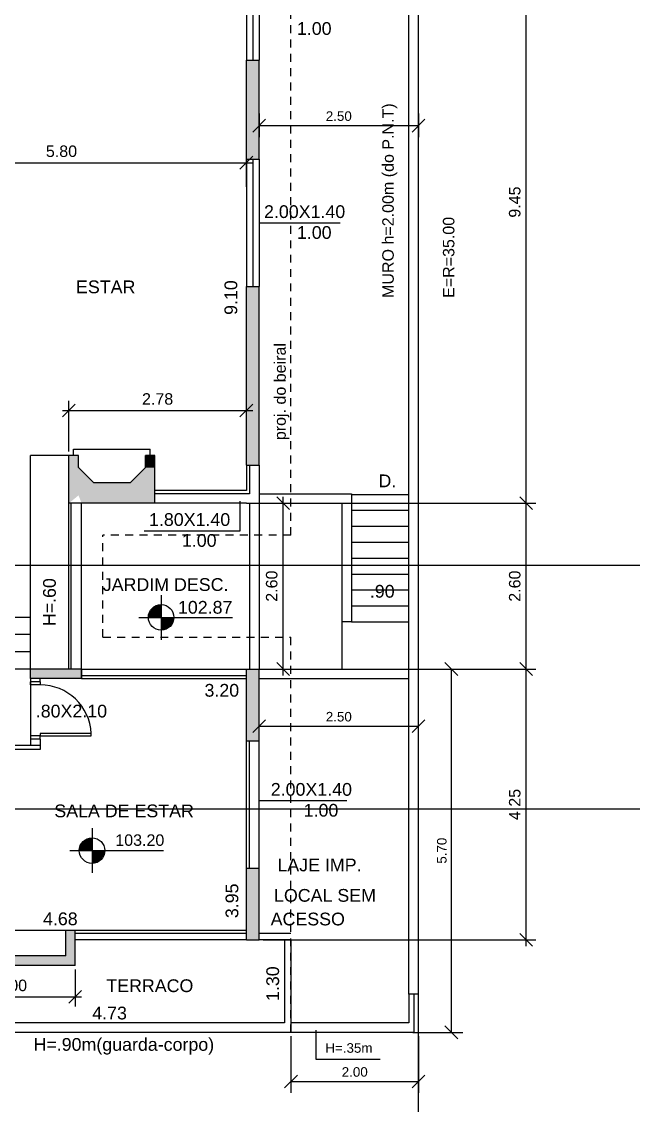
# Model space of a CAD drawing. Extents: x -23 to 90, y 6 to 84.
# Drawn here: x 15.68 to 25.28, y 50.47 to 67.47 of the extents above; entities that cross this region are included whole.
import ezdxf
from ezdxf.enums import TextEntityAlignment as Align

# ---------------------------------------------------------------- set-up
doc = ezdxf.new("R2010")
doc.units = 0
doc.header["$MEASUREMENT"] = 0
doc.linetypes.add('HIDDEN2', pattern=[0.1875, 0.125, -0.0625])
doc.layers.get('0').update_dxf_attribs({"linetype": 'CONTINUOUS'})
doc.layers.get('DEFPOINTS').update_dxf_attribs({"linetype": 'CONTINUOUS'})
for name, color, linetype in [('ALV', 6, 'CONTINUOUS'), ('CAIXILHO', 3, 'CONTINUOUS'), ('COTA', 7, 'CONTINUOUS'), ('COTAPR', 2, 'CONTINUOUS'), ('PEITORIL', 2, 'CONTINUOUS'), ('PISO', 11, 'CONTINUOUS'), ('PORTA', 2, 'CONTINUOUS'), ('PROJ', 21, 'HIDDEN2'), ('SIMBOLOG', 7, 'CONTINUOUS'), ('SOLID', 253, 'CONTINUOUS'), ('TEXTO', 7, 'CONTINUOUS'), ('VISTA2', 2, 'CONTINUOUS'), ('VISTA3', 3, 'CONTINUOUS')]:
    doc.layers.add(name, color=color, linetype=linetype)
doc.styles.add('ROMANS', font='romans', dxfattribs={"height": 0.2})
doc.styles.get("Standard").update_dxf_attribs({"font": 'swissl.ttf'})
doc.dimstyles.get("Standard").update_dxf_attribs({"dimtxt": 0.15, "dimasz": 0, "dimexe": 0.18, "dimexo": 0.06, "dimgap": 0.09, "dimtad": 1, "dimzin": 0, "dimdsep": 46, "dimtxsty": 'ROMANS', "dimtsz": 0.1, "dimcen": 0.09, "dimadec": 0, "dimazin": 0, "dimtfac": 1, "dimtix": 1, "dimtofl": 0, "dimtmove": 2, "dimatfit": 3, "dimfxl": 1, "dimtolj": 1, "dimtzin": 0, "dimarcsym": 0})

# ---------------------------------------------------------------- blocks, each defined once
blk = doc.blocks.new('*D37')
at = {"color": 0, "linetype": 'ByBlock'}
for p, q in [((22.092, 66.031), (22.092, 65.662)), ((24.592, 66.031), (24.592, 65.662)), ((21.992, 65.742), (22.192, 65.942)), ((22.092, 65.842), (24.592, 65.842)), ((24.492, 65.742), (24.692, 65.942))]:
    blk.add_line(p, q, dxfattribs=at)
at = {"layer": 'DEFPOINTS', "color": 0, "linetype": 'ByBlock'}
for p in [(22.092, 66.091), (24.592, 66.091), (24.592, 65.842)]:
    blk.add_point(p, dxfattribs=at)
at = {"color": 0, "linetype": 'ByBlock'}
blk.add_text('2.50', height=0.15, dxfattribs=at).set_placement((23.342, 65.992), align=Align.MIDDLE_CENTER)
blk = doc.blocks.new('*D22')
at = {"color": 0, "linetype": 'ByBlock'}
for p, q in [((15.992, 65.161), (16.192, 65.361)), ((16.092, 64.881), (16.092, 65.411)), ((21.792, 65.161), (21.992, 65.361)), ((21.892, 64.881), (21.892, 65.411)), ((15.992, 65.261), (21.992, 65.261))]:
    blk.add_line(p, q, dxfattribs=at)
at = {"layer": 'DEFPOINTS', "color": 0, "linetype": 'ByBlock'}
for p in [(21.892, 65.261), (16.092, 64.818), (21.892, 64.818)]:
    blk.add_point(p, dxfattribs=at)
at = {"color": 0, "linetype": 'ByBlock'}
blk.add_text('5.80', height=0.18, dxfattribs=at).set_placement((18.992, 65.441), align=Align.MIDDLE_CENTER)
blk = doc.blocks.new('*D18')
at = {"color": 0, "linetype": 'ByBlock'}
for p, q in [((17.208, 52.606), (17.208, 52.025)), ((19.208, 52.606), (19.208, 52.025)), ((17.108, 52.075), (17.308, 52.275)), ((19.108, 52.075), (19.308, 52.275)), ((17.108, 52.175), (19.308, 52.175))]:
    blk.add_line(p, q, dxfattribs=at)
at = {"layer": 'DEFPOINTS', "color": 0, "linetype": 'ByBlock'}
for p in [(17.208, 52.668), (19.208, 52.668), (19.208, 52.175)]:
    blk.add_point(p, dxfattribs=at)
at = {"color": 0, "linetype": 'ByBlock'}
blk.add_text('2.00', height=0.18, dxfattribs=at).set_placement((18.208, 52.355), align=Align.MIDDLE_CENTER)
blk = doc.blocks.new('*D14')
at = {"color": 0, "linetype": 'ByBlock'}
for p, q in [((22.569, 59.818), (22.369, 60.018)), ((22.469, 57.218), (22.469, 60.018)), ((22.155, 59.918), (22.619, 59.918)), ((22.155, 57.318), (22.619, 57.318)), ((22.569, 57.218), (22.369, 57.418))]:
    blk.add_line(p, q, dxfattribs=at)
at = {"layer": 'DEFPOINTS', "color": 0, "linetype": 'ByBlock'}
for p in [(22.092, 59.918), (22.469, 59.918), (22.092, 57.318)]:
    blk.add_point(p, dxfattribs=at)
at = {"color": 0, "linetype": 'ByBlock'}
blk.add_text('2.60', height=0.18, rotation=90, dxfattribs=at).set_placement((22.289, 58.618), align=Align.MIDDLE_CENTER)
blk = doc.blocks.new('*D21')
at = {"color": 0, "linetype": 'ByBlock'}
for p, q in [((19.008, 61.275), (19.208, 61.475)), ((19.008, 61.375), (21.992, 61.375)), ((19.108, 60.731), (19.108, 61.525)), ((21.792, 61.275), (21.992, 61.475)), ((21.892, 60.731), (21.892, 61.525))]:
    blk.add_line(p, q, dxfattribs=at)
at = {"layer": 'DEFPOINTS', "color": 0, "linetype": 'ByBlock'}
for p in [(21.892, 61.375), (19.108, 60.668), (21.892, 60.668)]:
    blk.add_point(p, dxfattribs=at)
at = {"color": 0, "linetype": 'ByBlock'}
blk.add_text('2.78', height=0.18, dxfattribs=at).set_placement((20.5, 61.555), align=Align.MIDDLE_CENTER)
blk = doc.blocks.new('*D13')
at = {"color": 0, "linetype": 'ByBlock'}
for p, q in [((22.155, 57.318), (26.431, 57.318)), ((26.381, 57.218), (26.181, 57.418)), ((26.281, 52.968), (26.281, 57.418)), ((22.155, 53.068), (26.431, 53.068)), ((26.381, 52.968), (26.181, 53.168))]:
    blk.add_line(p, q, dxfattribs=at)
at = {"layer": 'DEFPOINTS', "color": 0, "linetype": 'ByBlock'}
for p in [(22.092, 57.318), (26.281, 57.318), (22.092, 53.068)]:
    blk.add_point(p, dxfattribs=at)
at = {"color": 0, "linetype": 'ByBlock'}
blk.add_text('4.25', height=0.18, rotation=90, dxfattribs=at).set_placement((26.101, 55.193), align=Align.MIDDLE_CENTER)
blk = doc.blocks.new('*D12')
at = {"color": 0, "linetype": 'ByBlock'}
for p, q in [((26.381, 59.818), (26.181, 60.018)), ((26.281, 57.218), (26.281, 60.018)), ((22.155, 59.918), (26.431, 59.918)), ((22.155, 57.318), (26.431, 57.318)), ((26.381, 57.218), (26.181, 57.418))]:
    blk.add_line(p, q, dxfattribs=at)
at = {"layer": 'DEFPOINTS', "color": 0, "linetype": 'ByBlock'}
for p in [(22.092, 59.918), (26.281, 59.918), (22.092, 57.318)]:
    blk.add_point(p, dxfattribs=at)
at = {"color": 0, "linetype": 'ByBlock'}
blk.add_text('2.60', height=0.18, rotation=90, dxfattribs=at).set_placement((26.101, 58.618), align=Align.MIDDLE_CENTER)
blk = doc.blocks.new('*D11')
at = {"color": 0, "linetype": 'ByBlock'}
for p, q in [((22.155, 69.368), (26.431, 69.368)), ((26.381, 69.268), (26.181, 69.468)), ((26.281, 59.818), (26.281, 69.468)), ((26.381, 59.818), (26.181, 60.018)), ((22.155, 59.918), (26.431, 59.918))]:
    blk.add_line(p, q, dxfattribs=at)
at = {"layer": 'DEFPOINTS', "color": 0, "linetype": 'ByBlock'}
for p in [(22.092, 69.368), (26.281, 69.368), (22.092, 59.918)]:
    blk.add_point(p, dxfattribs=at)
at = {"color": 0, "linetype": 'ByBlock'}
blk.add_text('9.45', height=0.18, rotation=90, dxfattribs=at).set_placement((26.101, 64.643), align=Align.MIDDLE_CENTER)
blk = doc.blocks.new('NIVEL')
at = {"layer": 'SIMBOLOG'}
for points in [[(0, 0.0035), (0, -0.0035)], [(-0.0035, 0), (0.0035, 0)]]:
    blk.add_lwpolyline(points, dxfattribs=at)
at = {"layer": 'SIMBOLOG', "const_width": 0.002}
for points in [[(0, 0.001, 0.414214), (-0.001, 0, 1)], [(0, -0.001, 0.414214), (0.001, 0, 1)]]:
    blk.add_lwpolyline(points, format="xyb", dxfattribs=at)
at = {"layer": 'SIMBOLOG'}
blk.add_circle((0, 0), 0.002, dxfattribs=at)
blk = doc.blocks.new('*D100')
at = {"color": 0, "linetype": 'ByBlock'}
for p, q in [((24.502, 57.318), (25.287, 57.318)), ((25.207, 57.218), (25.007, 57.418)), ((25.107, 57.318), (25.107, 51.618)), ((25.207, 51.518), (25.007, 51.718)), ((24.502, 51.618), (25.287, 51.618))]:
    blk.add_line(p, q, dxfattribs=at)
at = {"layer": 'DEFPOINTS', "color": 0, "linetype": 'ByBlock'}
for p in [(24.442, 57.318), (24.442, 51.618), (25.107, 51.618)]:
    blk.add_point(p, dxfattribs=at)
at = {"color": 0, "linetype": 'ByBlock'}
blk.add_text('5.70', height=0.15, rotation=90, dxfattribs=at).set_placement((24.957, 54.468), align=Align.MIDDLE_CENTER)
blk = doc.blocks.new('PM80')
at = {"layer": 'PORTA'}
for points in [[(0.4, 0.075), (0.4, 0.875), (0.362, 0.875), (0.362, 0.075), (0.4, 0.075)], [(-0.45, 0.075), (-0.4, 0.075), (-0.4, -0.075), (-0.45, -0.075)], [(0.45, 0.075), (0.4, 0.075), (0.4, -0.075), (0.45, -0.075)]]:
    blk.add_lwpolyline(points, dxfattribs=at)
blk.add_arc((0.395, 0.08), 0.795, 92.362, 180.3876, dxfattribs=at)
blk = doc.blocks.new('*D142')
at = {"color": 0, "linetype": 'ByBlock'}
for p, q in [((21.992, 56.32), (22.192, 56.52)), ((22.092, 56.253), (22.092, 56.6)), ((24.492, 56.32), (24.692, 56.52)), ((24.592, 56.253), (24.592, 56.6)), ((22.092, 56.42), (24.592, 56.42))]:
    blk.add_line(p, q, dxfattribs=at)
at = {"layer": 'DEFPOINTS', "color": 0, "linetype": 'ByBlock'}
for p in [(24.592, 56.42), (22.092, 56.193), (24.592, 56.193)]:
    blk.add_point(p, dxfattribs=at)
at = {"color": 0, "linetype": 'ByBlock'}
blk.add_text('2.50', height=0.15, dxfattribs=at).set_placement((23.342, 56.57), align=Align.MIDDLE_CENTER)
blk = doc.blocks.new('*D143')
at = {"color": 0, "linetype": 'ByBlock'}
for p, q in [((22.592, 51.558), (22.592, 50.667)), ((24.592, 51.558), (24.592, 50.667)), ((22.492, 50.747), (22.692, 50.947)), ((22.592, 50.847), (24.592, 50.847)), ((24.492, 50.747), (24.692, 50.947))]:
    blk.add_line(p, q, dxfattribs=at)
at = {"layer": 'DEFPOINTS', "color": 0, "linetype": 'ByBlock'}
for p in [(22.592, 51.618), (24.592, 51.618), (24.592, 50.847)]:
    blk.add_point(p, dxfattribs=at)
at = {"color": 0, "linetype": 'ByBlock'}
blk.add_text('2.00', height=0.15, dxfattribs=at).set_placement((23.592, 50.997), align=Align.MIDDLE_CENTER)

msp = doc.modelspace()

# ---------------------------------------------------------------- linework, layer by layer
for p, q in [((21.909, 44.818), (21.909, 79.821)), ((21.759, 52.218), (21.759, 79.67)), ((15.825, 57.168), (15.825, 60.668)), ((16.425, 60.668), (15.825, 60.668)), ((4.796, 58.949), (22.323, 58.949)), ((22.323, 58.949), (31.793, 58.949)), ((18.222, 58.128), (18.994, 58.128)), ((19.409, 57.318), (21.759, 57.318)), ((15.825, 57.168), (15.825, 56.118)), ((19.409, 57.168), (21.759, 57.168)), ((15.975, 56.218), (15.975, 56.058)), ((83.143, 55.118), (7.119, 55.118)), ((17.139, 54.469), (17.911, 54.469)), ((16.375, 53.218), (15.025, 53.218)), ((19.209, 53.218), (16.525, 53.218)), ((19.209, 53.168), (16.525, 53.168)), ((19.209, 53.068), (16.525, 53.068)), ((19.909, 53.168), (19.413, 53.168)), ((19.909, 53.068), (19.413, 53.068)), ((19.809, 53.068), (19.809, 51.768)), ((19.909, 53.068), (19.909, 51.618)), ((21.909, 52.218), (21.759, 52.218)), ((21.759, 52.218), (21.759, 51.768)), ((21.834, 52.218), (21.834, 51.618)), ((19.809, 51.768), (14.525, 51.768)), ((19.809, 51.768), (19.409, 51.768)), ((21.759, 51.768), (19.909, 51.768)), ((21.834, 51.618), (14.525, 51.618))]:
    msp.add_line(p, q)
at = {"layer": 'ALV'}
for p, q in [((19.209, 65.318), (19.209, 66.868)), ((19.209, 66.868), (19.409, 66.868)), ((19.409, 65.318), (19.409, 66.868)), ((19.209, 65.318), (19.409, 65.318)), ((19.209, 63.318), (19.409, 63.318)), ((19.209, 60.518), (19.209, 63.318)), ((19.409, 60.518), (19.409, 63.318)), ((16.425, 59.918), (16.425, 60.668)), ((16.575, 60.668), (16.425, 60.668)), ((16.575, 60.479), (16.575, 60.668)), ((17.775, 60.668), (17.625, 60.668)), ((17.625, 60.479), (17.625, 60.668)), ((17.775, 59.918), (17.775, 60.668)), ((16.816, 60.238), (16.575, 60.479)), ((17.384, 60.238), (17.625, 60.479)), ((19.209, 60.518), (19.409, 60.518)), ((17.384, 60.238), (16.816, 60.238)), ((17.775, 59.918), (16.425, 59.918)), ((16.625, 57.318), (16.425, 57.318)), ((16.625, 57.318), (16.625, 57.168)), ((19.209, 57.318), (19.409, 57.318)), ((19.209, 56.193), (19.209, 57.318)), ((19.409, 56.193), (19.409, 57.318)), ((16.625, 57.168), (15.825, 57.168)), ((19.209, 56.193), (19.409, 56.193)), ((19.209, 53.068), (19.209, 54.193)), ((19.209, 54.193), (19.409, 54.193)), ((19.409, 53.068), (19.409, 54.193)), ((16.375, 52.818), (16.375, 53.218)), ((16.525, 53.218), (16.375, 53.218)), ((16.525, 52.668), (16.525, 53.218)), ((19.209, 53.068), (19.409, 53.068)), ((16.375, 52.818), (14.525, 52.818)), ((16.525, 52.668), (14.525, 52.668))]:
    msp.add_line(p, q, dxfattribs=at)
at = {"layer": 'ALV', "color": 2}
msp.add_line((15.975, 56.118), (15.025, 56.118), dxfattribs=at)
at = {"layer": 'CAIXILHO'}
for p, q in [((19.309, 68.868), (19.309, 66.868)), ((19.309, 65.318), (19.309, 63.318)), ((19.259, 60.518), (19.259, 60.068)), ((19.259, 60.068), (17.775, 60.068)), ((16.46, 57.318), (16.46, 59.918)), ((16.625, 57.218), (19.209, 57.218))]:
    msp.add_line(p, q, dxfattribs=at)
at = {"layer": 'COTAPR'}
for p, q in [((19.409, 64.318), (20.68, 64.318)), ((16.5, 60.668), (16.5, 60.768)), ((16.5, 60.768), (17.7, 60.768)), ((17.7, 60.668), (17.7, 60.768)), ((19.114, 59.488), (19.114, 59.95)), ((17.605, 59.488), (19.114, 59.488)), ((19.209, 54.193), (19.209, 56.193)), ((19.409, 54.193), (19.409, 56.193)), ((19.409, 55.255), (20.786, 55.255))]:
    msp.add_line(p, q, dxfattribs=at)
at = {"layer": 'PEITORIL'}
for p, q in [((19.209, 68.868), (19.209, 66.868)), ((19.409, 68.868), (19.409, 66.868)), ((19.209, 65.318), (19.209, 63.318)), ((19.409, 65.318), (19.409, 63.318)), ((19.209, 60.518), (19.209, 60.118)), ((19.409, 60.518), (19.409, 59.918)), ((19.209, 60.118), (17.775, 60.118)), ((19.409, 60.068), (20.859, 60.068)), ((20.859, 60.068), (20.859, 58.058)), ((16.425, 57.318), (16.425, 59.918)), ((16.625, 57.168), (16.625, 59.918)), ((19.209, 59.918), (17.775, 59.918)), ((19.209, 59.918), (19.409, 59.918)), ((19.259, 59.918), (19.259, 57.318)), ((19.409, 59.918), (20.709, 59.918)), ((19.409, 59.918), (19.409, 57.318)), ((20.709, 59.918), (20.709, 58.058)), ((20.859, 58.058), (20.709, 58.058)), ((16.625, 57.318), (19.209, 57.318)), ((16.625, 57.168), (19.209, 57.168))]:
    msp.add_line(p, q, dxfattribs=at)
at = {"layer": 'PISO'}
for p, q in [((20.859, 60.058), (21.759, 60.058)), ((20.859, 59.808), (21.759, 59.808)), ((20.859, 59.558), (21.759, 59.558)), ((20.859, 59.308), (21.759, 59.308)), ((20.859, 59.058), (21.759, 59.058)), ((20.859, 58.808), (21.759, 58.808)), ((20.859, 58.558), (21.759, 58.558)), ((20.859, 58.308), (21.759, 58.308)), ((15.825, 58.128), (11.725, 58.128)), ((20.709, 58.058), (20.709, 57.318)), ((20.859, 58.058), (21.759, 58.058)), ((15.825, 57.858), (13.375, 57.858)), ((15.825, 57.588), (13.375, 57.588)), ((16.425, 57.318), (13.375, 57.318))]:
    msp.add_line(p, q, dxfattribs=at)
at = {"layer": 'PROJ'}
for p, q in [((19.909, 59.418), (19.909, 72.468)), ((16.96, 57.818), (16.96, 59.418)), ((19.909, 59.418), (16.96, 59.418)), ((16.96, 57.818), (19.909, 57.818)), ((19.909, 51.618), (19.909, 57.818))]:
    msp.add_line(p, q, dxfattribs=at)
at = {"layer": 'SOLID'}
for points in [[(19.409, 66.868), (19.409, 65.318), (19.209, 66.868), (19.209, 65.318)], [(19.209, 63.318), (19.409, 63.318), (19.209, 60.518), (19.409, 60.518)], [(16.425, 60.668), (16.575, 60.668), (16.425, 59.918), (16.625, 59.918)], [(17.775, 60.479), (17.625, 60.479), (17.775, 60.668), (17.625, 60.668)], [(16.425, 59.918), (16.625, 59.918), (16.816, 60.238), (16.575, 60.479)], [(17.384, 60.238), (17.775, 60.238), (17.625, 60.479), (17.775, 60.479)], [(16.816, 60.238), (16.498, 60.241), (16.625, 59.918)], [(16.816, 60.238), (17.775, 60.238), (16.625, 59.918), (17.775, 59.918)], [(16.816, 60.238), (16.625, 59.918), (16.816, 60.238), (16.625, 59.918)], [(16.625, 57.318), (15.825, 57.318), (16.625, 57.168), (15.825, 57.168)], [(19.209, 57.318), (19.409, 57.318), (19.209, 56.193), (19.409, 56.193)], [(19.209, 54.193), (19.409, 54.193), (19.209, 53.068), (19.409, 53.068)], [(16.375, 52.818), (16.525, 52.668), (16.375, 53.218), (16.525, 53.218)], [(14.525, 52.818), (14.525, 52.668), (16.375, 52.818), (16.525, 52.668)]]:
    msp.add_solid(points, dxfattribs=at)
at = {"layer": 'VISTA2'}
for p, q in [((15.975, 57.118), (15.975, 57.168)), ((15.975, 57.118), (15.826, 57.118)), ((15.975, 56.218), (15.825, 56.218)), ((20.299, 51.654), (20.299, 51.2)), ((20.299, 51.2), (21.306, 51.2))]:
    msp.add_line(p, q, dxfattribs=at)
at = {"layer": 'VISTA3'}
msp.add_line((19.259, 54.193), (19.259, 56.193), dxfattribs=at)
at = {"layer": 'VISTA3', "color": 3}
msp.add_line((15.975, 56.058), (15.025, 56.058), dxfattribs=at)

# ---------------------------------------------------------------- block references
at = {"xscale": 100, "yscale": 100, "zscale": 100}
for p in [(17.872, 58.128), (16.789, 54.469)]:
    msp.add_blockref('NIVEL', p, dxfattribs=at)
at = {"rotation": 270}
msp.add_blockref('PM80', (15.9, 56.668), dxfattribs=at)

# ---------------------------------------------------------------- texts
for s, p in [('MURO h=2.00m (do P.N.T)', (21.521, 63.139)), ('E=R=35.00', (22.472, 63.139)), ('proj. do beiral', (19.827, 60.908))]:
    msp.add_text(s, height=0.18, rotation=90).set_placement(p)
for s, height, p in [('ESTAR', 0.2, (16.537, 63.213)), ('D.', 0.2, (21.281, 60.17)), ('JARDIM DESC.', 0.2, (16.957, 58.543)), ('.90', 0.2, (21.146, 58.437)), ('102.87', 0.2, (18.136, 58.186)), ('SALA DE ESTAR', 0.2, (16.197, 54.992)), ('103.20', 0.18, (17.153, 54.544)), ('LAJE IMP.', 0.2, (19.696, 54.144)), ('LOCAL SEM', 0.2, (19.643, 53.667)), ('ACESSO', 0.2, (19.59, 53.296)), ('TERRACO', 0.2, (17.012, 52.25))]:
    msp.add_text(s, height=height).set_placement(p)
at = {"layer": 'COTAPR'}
for s, p in [('1.00', (20.002, 67.266)), ('2.00X1.40', (19.486, 64.393)), ('1.00', (20.002, 64.066)), ('1.80X1.40', (17.682, 59.563)), ('1.00', (18.198, 59.235)), ('3.20', (18.552, 56.884)), ('.80X2.10', (15.906, 56.558)), ('2.00X1.40', (19.592, 55.33)), ('1.00', (20.108, 55.002)), ('4.73', (16.792, 51.821))]:
    msp.add_text(s, height=0.2, dxfattribs=at).set_placement(p)
for s, p in [('9.10', (19.066, 62.873)), ('H=.60', (16.22, 57.99)), ('3.95', (19.083, 53.41)), ('1.30', (19.722, 52.11))]:
    msp.add_text(s, height=0.2, rotation=90, dxfattribs=at).set_placement(p)
at = {"layer": 'TEXTO'}
msp.add_text('H=.90m(guarda-corpo)', height=0.2, dxfattribs=at).set_placement((15.87, 51.329))
at = {"layer": 'VISTA2'}
for s, height, p in [('4.68', 0.2, (16.019, 53.299)), ('H=.35m', 0.15, (20.448, 51.298))]:
    msp.add_text(s, height=height, dxfattribs=at).set_placement(p)

# ---------------------------------------------------------------- dimensions: what is measured, and where the dimension line sits
for base, p1, p2, picture, middle in [((23.598, 69.368), (19.409, 59.918), (19.409, 69.368), '*D11', (23.418, 64.643)), ((23.598, 59.918), (19.409, 57.318), (19.409, 59.918), '*D12', (23.418, 58.618))]:
    dim = msp.add_linear_dim(base=base, p1=p1, p2=p2, angle=90, dimstyle='Standard')
    dim.commit()
    dim.dimension.update_dxf_attribs({"geometry": picture, "text_midpoint": middle, "insert": (-2.683, 0)})
for p1, p2, distance, picture, middle in [((19.409, 66.091), (21.909, 66.091), -0.249, '*D37', (20.659, 65.992)), ((13.409, 64.818), (19.209, 64.818), 0.443, '*D22', (16.309, 65.441)), ((16.425, 60.668), (19.209, 60.668), 0.706, '*D21', (17.817, 61.555)), ((19.409, 57.318), (19.409, 59.918), -0.377, '*D14', (19.606, 58.618)), ((19.409, 53.068), (19.409, 57.318), -4.188, '*D13', (23.418, 55.193)), ((14.525, 52.668), (16.525, 52.668), -0.493, '*D18', (15.525, 52.355))]:
    dim = msp.add_aligned_dim(p1=p1, p2=p2, distance=distance, dimstyle='Standard')
    dim.commit()
    dim.dimension.update_dxf_attribs({"geometry": picture, "text_midpoint": middle, "insert": (-2.683, 0)})
at = {"layer": 'COTA'}
dim = msp.add_linear_dim(base=(22.424, 51.618), p1=(21.759, 57.318), p2=(21.759, 51.618), angle=90, dimstyle='Standard', dxfattribs=at)
dim.commit()
dim.dimension.update_dxf_attribs({"geometry": '*D100', "text_midpoint": (22.274, 54.468), "insert": (-2.683, 0)})
at = {"layer": 'VISTA2'}
for base, p1, p2, picture, middle in [((21.909, 56.42), (19.409, 56.193), (21.909, 56.193), '*D142', (20.659, 56.57)), ((21.909, 50.847), (19.909, 51.618), (21.909, 51.618), '*D143', (20.909, 50.997))]:
    dim = msp.add_linear_dim(base=base, p1=p1, p2=p2, dimstyle='Standard', dxfattribs=at)
    dim.commit()
    dim.dimension.update_dxf_attribs({"geometry": picture, "text_midpoint": middle, "insert": (-2.683, 0)})

doc.saveas('drawing.dxf')
